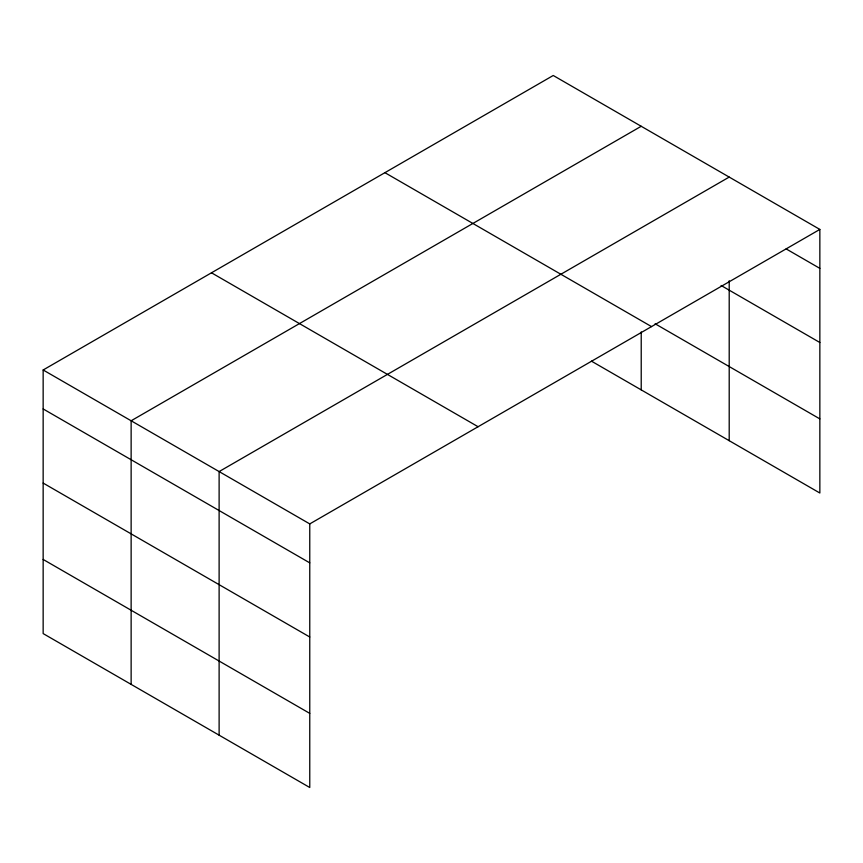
<?xml version="1.0" encoding="UTF-8"?>
<svg xmlns="http://www.w3.org/2000/svg" width="863" height="863" viewBox="0 0 863 863"><rect width="100%" height="100%" fill="white"/><g stroke="black" fill="none" stroke-linecap="round" stroke-linejoin="round"><path stroke-width="1.29" d="M43.15 369.979L309.763 523.906L309.763 787.509L43.15 633.582L43.15 369.979L553.237 75.491L819.85 229.418L819.85 493.021L591.435 361.144M641.22 126.278L131.133 420.777L131.133 684.381M729.203 177.077L219.116 471.576L219.116 735.179M309.763 523.906L819.85 229.418M786.15 248.911L819.85 268.371M721.101 285.491L819.85 342.503M655.114 323.776L819.85 418.889M384.909 172.665L651.522 326.602M211.478 272.794L478.091 426.732M43.15 408.943L309.763 562.87M43.15 483.075L309.763 637.002M43.15 559.451L309.763 713.377M729.203 280.734L729.203 440.68M641.22 331.931L641.22 389.882"/></g></svg>
